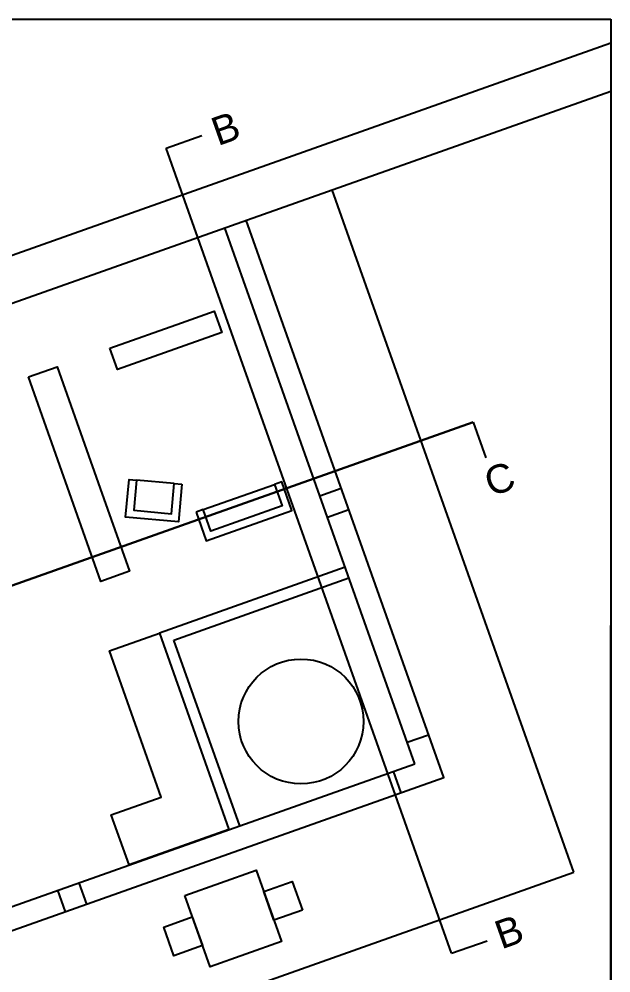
# Model space of a CAD drawing. Header units: centimetres. Extents: x -3096 to 17897, y -3131 to 15798.
# Drawn here: x 2898 to 3679, y 13021 to 14280 of the extents above; entities that cross this region are included whole.
import ezdxf

# ---------------------------------------------------------------- set-up
doc = ezdxf.new("R2010")
doc.units = ezdxf.units.CM
doc.styles.get("Standard").update_dxf_attribs({"font": 'Arial.ttf'})

msp = doc.modelspace()

# ---------------------------------------------------------------- linework, layer by layer
for p, q in [((1679.2, 14279.6), (3679.2, 14279.6)), ((3679.2, 14279.6), (3679.2, 12279.6)), ((1679.2, 13539.6), (3679.2, 14248.3)), ((1679.2, 13476), (3679.2, 14184.6)), ((3092.3, 14109.2), (3139.4, 14125.9)), ((3468.7, 13047), (3092.3, 14109.2)), ((3630.1, 13154), (3311.2, 14054.2)), ((3420.3, 13297.2), (3169.8, 14004.1)), ((3497.5, 13747.8), (1863, 13168.6)), ((2485.9, 13389.3), (3497.5, 13747.8)), ((3497.5, 13747.8), (3514.2, 13700.6)), ((3103.1, 13666.8), (3053.3, 13671.4)), ((3141.1, 13632.4), (3235.4, 13665.7)), ((3295, 13650.7), (3323.3, 13660.7)), ((3305.1, 13622.4), (3333.3, 13632.4)), ((3102.5, 13460.4), (3333.5, 13542.3)), ((3679.2, 12219.6), (3679.2, 13479.6)), ((3189.4, 13215.4), (3102.5, 13460.4)), ((3410.3, 13325.5), (3438.5, 13335.5)), ((2807.6, 13080.1), (3420.3, 13297.2)), ((3392, 13287.2), (3402, 13258.9)), ((2122, 12619.7), (3630.1, 13154)), ((2977.3, 13140.2), (2987.3, 13111.9)), ((2949, 13130.2), (2959, 13101.9)), ((3468.7, 13047), (3515.8, 13063.7))]:
    msp.add_line(p, q)
for points in [[(1916.2, 13559.9), (2176.7, 12824.7), (3458.6, 13278.9), (3198.1, 14014.1)], [(3018.1, 13845.5), (3112.4, 13878.9), (3155.5, 13894.2), (3165.6, 13865.9), (3028.1, 13817.2), (3018.1, 13845.5)], [(2910.6, 13807.4), (2948.3, 13820.8), (3005.1, 13660.5), (3043.9, 13551.1), (3006.2, 13537.7), (2910.6, 13807.4)], [(3113.1, 13665.9), (3108.5, 13616.1), (3038.8, 13622.5), (3043.4, 13672.3), (3053.3, 13671.4), (3049.7, 13631.6), (3099.5, 13627), (3103.1, 13666.8), (3113.1, 13665.9)], [(3131.7, 13629), (3145.1, 13591.3), (3258.2, 13631.4), (3244.8, 13669.1), (3235.4, 13665.7), (3245.4, 13637.5), (3151.1, 13604.1), (3141.1, 13632.4), (3131.7, 13629)], [(3328.4, 13556.4), (3083.4, 13469.6), (3175.2, 13210.4)], [(3175.2, 13210.4), (3043.3, 13163.6), (3019.9, 13229.6), (3085.9, 13253), (3017.4, 13446.2), (3083.4, 13469.6)], [(3116.8, 13123.2), (3211, 13156.6), (3244.4, 13062.4), (3150.2, 13029), (3116.8, 13123.2)], [(3272.1, 13104), (3234.4, 13090.7), (3221.1, 13128.4), (3258.8, 13141.7), (3272.1, 13104)], [(3140.2, 13057.3), (3102.5, 13043.9), (3089.1, 13081.6), (3126.8, 13095), (3140.2, 13057.3)]]:
    msp.add_lwpolyline(points)
msp.add_circle((3270.2, 13352.9), 82.4)

# ---------------------------------------------------------------- texts
at = {"char_height": 37.5, "attachment_point": 1, "rotation": 19.5098}
for s, insert in [('B', (3148, 14147.2)), ('C', (3508.2, 13684.4)), ('B', (3522, 13087.3))]:
    msp.add_mtext_dynamic_manual_height_columns(s, width=44.025, gutter_width=12.5, heights=[0], dxfattribs=dict(at, insert=insert))

doc.saveas('drawing.dxf')
